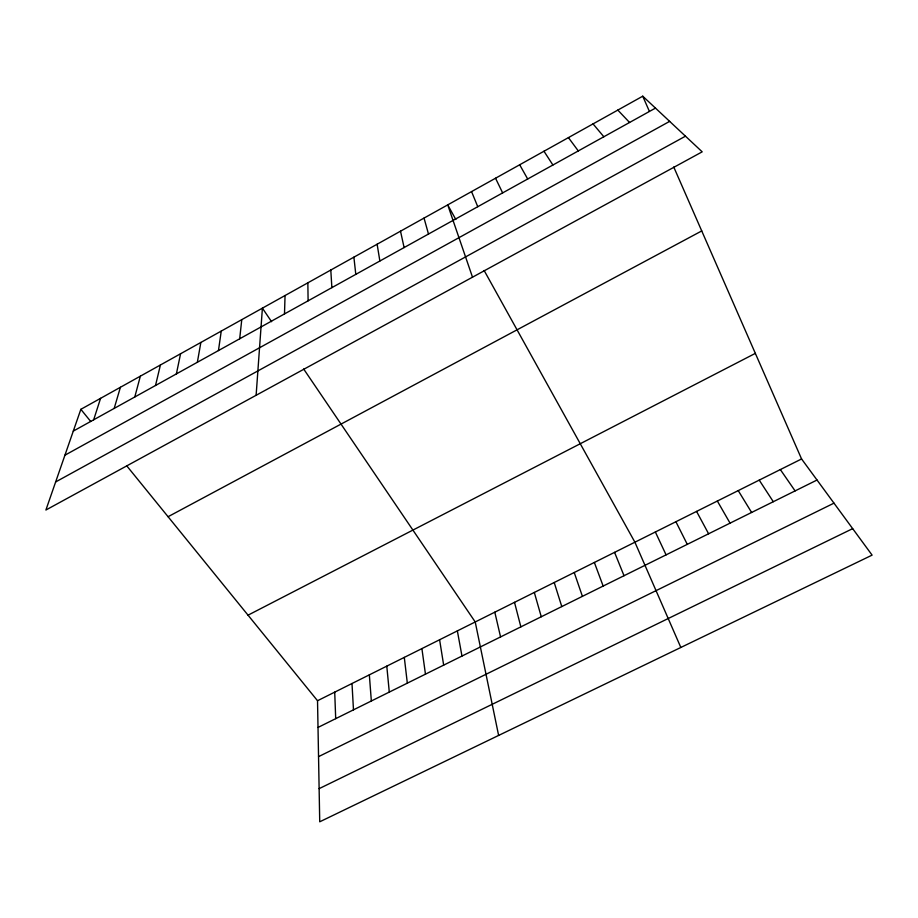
<?xml version="1.0" encoding="UTF-8"?>
<svg xmlns="http://www.w3.org/2000/svg" width="918" height="918" viewBox="0 0 918 918"><rect width="100%" height="100%" fill="white"/><g stroke="black" fill="none" stroke-linecap="round" stroke-linejoin="round"><path stroke-width="1.38" d="M284.5 313.933L285.05 295.527M256.122 395.279L262.399 308.161L271.579 321.702M239.69 338.788L241.767 319.648M218.461 350.561L221.249 331.088M197.359 362.277L200.858 342.448M176.382 373.913L180.571 353.751M155.521 385.48L160.409 364.997M134.785 396.989L140.351 376.173M114.176 408.43L120.407 387.281M93.67 419.801L100.578 398.332M80.853 409.325L45.9 510.018L702.19 151.837L642.749 96.195L80.853 409.325L90.733 421.488M73.291 431.104L655.475 108.106M64.926 455.202L669.647 121.371M55.642 481.95L685.471 136.185M168.074 516.719L701.731 230.934M248.032 615.175L755.342 353.373M317.525 700.732L801.575 458.966L872.1 555.126L319.728 821.805L317.525 700.732L126.661 465.724M318.007 727.435L817.02 480.034M318.546 756.639L833.98 503.156M319.12 788.654L852.673 528.642M617.814 110.091L629.576 122.484M593.039 123.896L603.849 136.759M568.426 137.608L578.294 150.931M780.346 469.58L795.091 490.901M303.663 369.013L475.226 621.968L498.623 735.433M759.232 480.125L773.289 501.71M543.972 151.24L552.9 165.011M738.233 490.614L751.612 512.462M717.348 501.044L730.051 523.145M519.68 164.781L527.689 179.01M455.833 219.494L447.72 204.875L472.506 277.19M484.142 270.512L634.912 542.217L680.835 647.477M696.567 511.418L708.604 533.783M675.912 521.734L687.284 544.351M495.536 178.23L502.639 192.906M655.36 532.004L666.078 554.862M642.749 96.195L649.29 111.147M673.755 167.019L801.575 458.966M471.554 191.598L477.762 206.711M614.578 552.372L624.022 575.724M594.359 562.47L603.16 586.063M574.232 572.522L582.414 596.344M554.22 582.517L561.782 606.568M534.322 592.454L541.264 616.747M424.036 218.071L428.488 234.044M514.516 602.346L520.862 626.868M494.813 612.191L500.562 636.931M400.512 231.187L404.104 247.573M457.359 630.895L461.972 656.06M377.126 244.222L379.868 261.022M439.596 639.766L443.669 665.137M421.901 648.601L425.459 674.168M404.299 657.391L407.328 683.153M353.889 257.166L355.794 274.379M386.788 666.147L389.289 692.092M369.346 674.856L371.342 700.996M330.801 270.03L331.868 287.644M351.996 683.52L353.476 709.843M334.714 692.149L335.701 718.656M307.851 282.824L308.104 300.829"/></g></svg>
